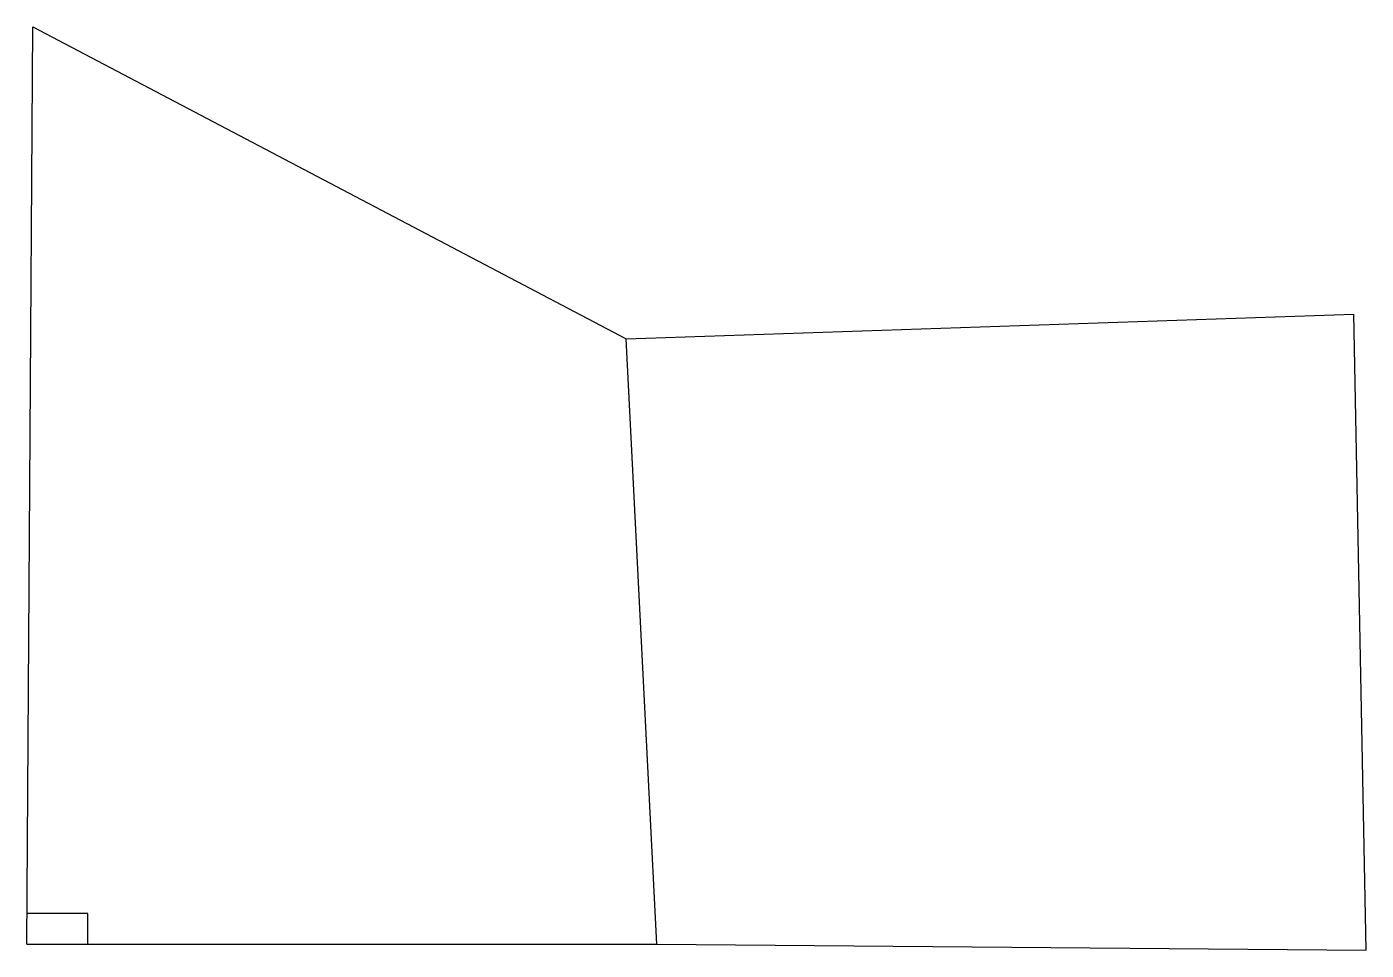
# Model space of a CAD drawing. Header units: millimetres. Extents: x 109 to 328, y 58 to 209.
import ezdxf

# ---------------------------------------------------------------- set-up
doc = ezdxf.new("R2010")
doc.units = ezdxf.units.MM

msp = doc.modelspace()

# ---------------------------------------------------------------- linework, layer by layer
for p, q in [((109, 59, 100), (110, 209)), ((110, 209), (207, 158)), ((207, 158), (326, 162)), ((328, 58), (326, 162)), ((212, 59), (207, 158)), ((109, 59, 100), (212, 59)), ((212, 59), (328, 58))]:
    msp.add_line(p, q)
at = {"elevation": 100}
msp.add_lwpolyline([(109, 59), (119, 59), (119, 64), (109, 64)], dxfattribs=at)

doc.saveas('drawing.dxf')
